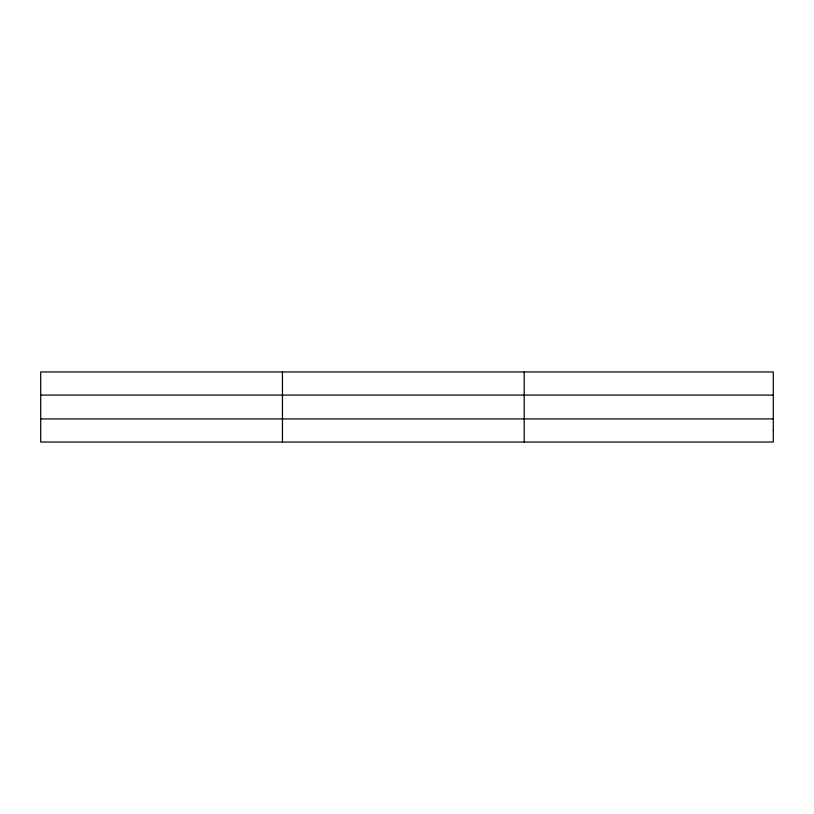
<?xml version="1.0" encoding="UTF-8"?>
<svg xmlns="http://www.w3.org/2000/svg" width="814" height="814" viewBox="0 0 814 814"><rect width="100%" height="100%" fill="white"/><g stroke="black" fill="none" stroke-linecap="round" stroke-linejoin="round"><path stroke-width="1.22" d="M282.458 442.043L282.458 371.957M524.216 442.043L524.216 371.957M40.7 395.085L773.3 395.085M40.7 418.915L773.3 418.915M773.3 430.474L773.3 442.043L40.7 442.043L40.7 371.957L773.3 371.957L773.3 430.474"/></g></svg>
